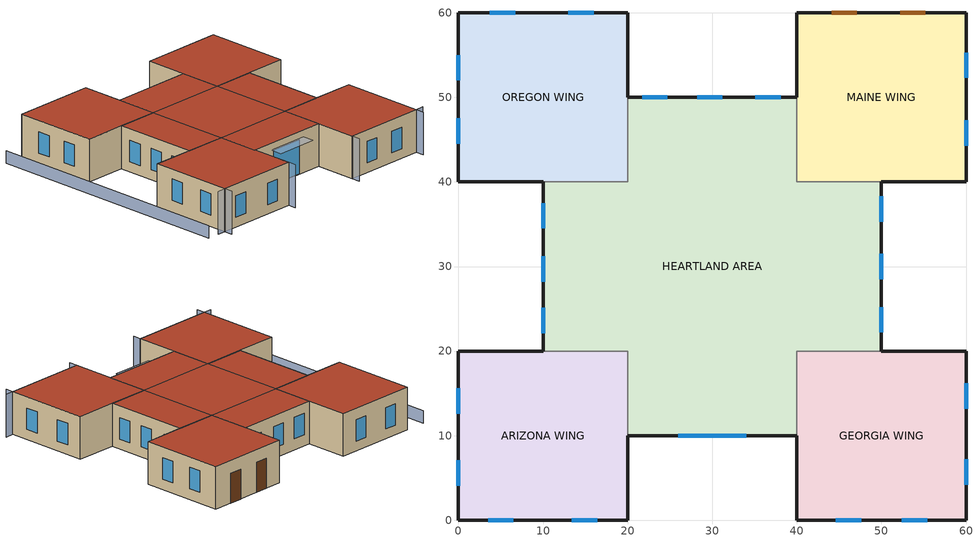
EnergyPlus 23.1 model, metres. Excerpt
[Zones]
HEARTLAND AREA
 floor ground (FLOOR32): 10,40 20,40 20,50 40,50 40,40 50,40 50,20 40,20 40,10 20,10 20,20 10,20 z0
 wall outside (EXTERIOR): 20,10 40,10 / 50,20 50,40 / 40,50 20,50 / 10,40 10,20 z0:10
 wall to ARIZONA WING (INTERIOR): 10,20 20,20 20,10 z0:10
 wall to GEORGIA WING (INTERIOR): 40,10 40,20 50,20 z0:10
 wall to MAINE WING (INTERIOR): 50,40 40,40 40,50 z0:10
 wall to OREGON WING (INTERIOR): 20,50 20,40 10,40 z0:10
 window (SINGLE PANE HW WINDOW): 26,10 34,10 z0.1:8.1; 50,22.2 50,25.2 / 50,28.5 50,31.5 / 50,35.3 50,38.3 / 10,37.5 10,34.5 / 10,31.2 10,28.2 z2.3:7.3; 38.1,50 35.1,50 / 10,25.1 10,22.1 z2.4:7.4; 31.2,50 28.2,50 z2.5:7.5; 24.7,50 21.7,50 z2.7:7.7
 roof outside (ROOF31): 20,40 20,20 40,20 40,40 z10; 20,20 20,10 40,10 40,20 z10; 40,40 40,20 50,20 50,40 z10; 20,50 20,40 40,40 40,50 z10; 10,40 10,20 20,20 20,40 z10
OREGON WING
 floor ground (SLAB FLOOR): 20,40 0,40 0,60 20,60 z0
 wall outside (EXTERIOR): 20,50 20,60 0,60 0,40 10,40 z0:10
 window (SINGLE PANE HW WINDOW): 16,60 13,60 / 6.7,60 3.7,60 / 0,55 0,52 / 0,47.5 0,44.5 z2.3:7.3
 roof outside (ROOF31): 0,60 0,40 20,40 20,60 z10
GEORGIA WING
 floor ground (SLAB FLOOR): 60,0 40,0 40,20 60,20 z0
 wall outside (EXTERIOR): 40,10 40,0 60,0 60,20 50,20 z0:10
 window (SINGLE PANE HW WINDOW): 44.6,0 47.6,0 / 52.4,0 55.4,0 / 60,13.2 60,16.2 z2.3:7.3; 60,4.2 60,7.2 z2.4:7.4
 roof outside (ROOF31): 40,20 40,0 60,0 60,20 z10
ARIZONA WING
 floor ground (SLAB FLOOR): 20,0 0,0 0,20 20,20 z0
 wall outside (EXTERIOR): 10,20 0,20 0,0 20,0 20,10 z0:10
 window (SINGLE PANE HW WINDOW): 3.5,0 6.5,0 z2.3:7.3; 13.4,0 16.4,0 z2.2:7.2; 0,15.6 0,12.6 z2.8:7.8; 0,7.1 0,4.1 z2.7:7.7
 roof outside (ROOF31): 0,20 0,0 20,0 20,20 z10
MAINE WING
 floor ground (SLAB FLOOR): 60,40 40,40 40,60 60,60 z0
 wall outside (EXTERIOR): 50,40 60,40 60,60 40,60 40,50 z0:10
 window (SINGLE PANE HW WINDOW): 60,44.3 60,47.3 z2.5:7.5; 60,52.3 60,55.3 z2.6:7.6
 door (ALUMINUM DOOR): 55.2,60 52.2,60 / 47.1,60 44.1,60 z0:7
 roof outside (ROOF31): 40,60 40,40 60,40 60,60 z10
shading: -5,0 -5,60 z0:3; 40,0 40,-2 / 60,-2 60,0 / 60,0 62,0 / 20,-2 20,0 / -2,0 0,0 / 0,0 0,-2 z0:10; 25,7 25,10 35,10 35,7 z8.5
[Building]
FICTITIOUS BUILDING: North Axis {deg}=0; Terrain=Suburbs; Loads Convergence Tolerance Value {W}=0.04; Temperature Convergence Tolerance Value {deltaC}=0.4; Solar Distribution=FullInteriorAndExterior; Maximum Number of Warmup Days=25; Minimum Number of Warmup Days=6
[Site:Location]
PHOENIX_AZ_USA_WMO_722780: Latitude {deg}=33.42; Longitude {deg}=-112.02; Time Zone {hr}=-7; Elevation {m}=339
[SizingPeriod:DesignDay] Day of Month=21; Humidity Condition Type=Wetbulb; Barometric Pressure {Pa}=97318; Rain Indicator=No; Snow Indicator=No; Daylight Saving Time Indicator=No; Solar Model Indicator=ASHRAEClearSky
Name | Month | Day Type | Maximum Dry-Bulb Temperature {C} | Daily Dry-Bulb Temperature Range {deltaC} | Wetbulb or DewPoint at Maximum Dry-Bulb {C} | Wind Speed {m/s} | Wind Direction {deg} | Sky Clearness
PHOENIX Ann Htg 99.6% Condns DB | 12 | WinterDesignDay | 2.9 | 0 | 2.9 | 2 | 120 | 0
PHOENIX Ann Clg .4% Condns DB=>MWB | 7 | SummerDesignDay | 43.4 | 12.3 | 21.1 | 4.1 | 270 | 1
[Site:GroundTemperature:BuildingSurface]
19.97, 19.99, 20.03, 20.03, 19.88, 19.7, 19.61, 20.05, 19.99, 19.98, 20.08, 20.05
[Material:AirGap]
B1 - AIRSPACE RESISTANCE: Thermal Resistance {m2-K/W}=0.160367
[Material] Thermal Absorptance=0.9
Name | Roughness | Thickness {m} | Conductivity {W/m-K} | Density {kg/m3} | Specific Heat {J/kg-K} | Solar Absorptance | Visible Absorptance
A2 - 4 IN DENSE FACE BRICK | Rough | 0.101498 | 1.245296 | 2082.4 | 920.48 | 0.93 | 0.93
B3 - 2 IN INSULATION | VeryRough | 0.0509016 | 0.0432394 | 32.03693 | 836.8 | 0.5 | 0.5
C2 - 4 IN LW CONCRETE BLOCK | MediumRough | 0.101498 | 0.380507 | 608.7016 | 836.8 | 0.65 | 0.65
E1 - 3 / 4 IN PLASTER OR GYP BOARD | Smooth | 0.01905 | 0.726422 | 1601.846 | 836.8 | 0.92 | 0.92
C7 - 8 IN LW CONCRETE BLOCK | Rough | 0.203302 | 0.570761 | 608.7016 | 836.8 | 0.65 | 0.65
PLASTER - GYPSUM LWA 5 / 8 IN | Smooth | 0.0158801 | 0.224845 | 720.8308 | 836.8 | 0.78 | 0.78
C5 - 4 IN HW CONCRETE | MediumRough | 0.101498 | 1.729577 | 2242.585 | 836.8 | 0.65 | 0.65
CONCRETE - SAND AND GRAVEL 4 IN | MediumRough | 0.101498 | 1.729577 | 2242.585 | 836.8 | 0.6 | 0.6
E2 - 1 / 2 IN SLAG OR STONE | Rough | 0.0127102 | 1.435549 | 881.0155 | 1673.6 | 0.55 | 0.55
E3 - 3 / 8 IN FELT AND MEMBRANE | Rough | 0.00954024 | 0.190253 | 1121.292 | 1673.6 | 0.75 | 0.75
B6 - 2 IN DENSE INSULATION | VeryRough | 0.0509016 | 0.0432394 | 91.30524 | 836.8 | 0.5 | 0.5
C12 - 2 IN HW CONCRETE | MediumRough | 0.0509016 | 1.729577 | 2242.585 | 836.8 | 0.65 | 0.65
A3 - STEEL SIDING | Smooth | 0.0015 | 44.96 | 7688.86 | 410 | 0.2 | 0.2
[WindowMaterial:Glazing]
GLASS - CLEAR PLATE 1 / 4 IN: Optical Data Type=SpectralAverage; Thickness {m}=0.006; Solar Transmittance at Normal Incidence=0.8; Front Side Solar Reflectance at Normal Incidence=.1; Back Side Solar Reflectance at Normal Incidence=.1; Visible Transmittance at Normal Incidence=0.8; Front Side Visible Reflectance at Normal Incidence=.1; Back Side Visible Reflectance at Normal Incidence=.1; Infrared Transmittance at Normal Incidence=0; Front Side Infrared Hemispherical Emissivity=0.84; Back Side Infrared Hemispherical Emissivity=0.84; Conductivity {W/m-K}=0.9
[Construction]
EXTERIOR: A2 - 4 IN DENSE FACE BRICK, B3 - 2 IN INSULATION, C2 - 4 IN LW CONCRETE BLOCK, E1 - 3 / 4 IN PLASTER OR GYP BOARD
SINGLE PANE HW WINDOW: GLASS - CLEAR PLATE 1 / 4 IN
INTERIOR: C7 - 8 IN LW CONCRETE BLOCK
CUSTPARTITION: PLASTER - GYPSUM LWA 5 / 8 IN, B3 - 2 IN INSULATION, PLASTER - GYPSUM LWA 5 / 8 IN
FLOOR32: C5 - 4 IN HW CONCRETE
SLAB FLOOR: CONCRETE - SAND AND GRAVEL 4 IN
ROOF31: E2 - 1 / 2 IN SLAG OR STONE, E3 - 3 / 8 IN FELT AND MEMBRANE, B6 - 2 IN DENSE INSULATION, C12 - 2 IN HW CONCRETE
ALUMINUM DOOR: A3 - STEEL SIDING, B1 - AIRSPACE RESISTANCE, A3 - STEEL SIDING
[Zone] Type=1; Multiplier=1; Ceiling Height {m}=autocalculate; Volume {m3}=autocalculate
HEARTLAND AREA; OREGON WING; GEORGIA WING; ARIZONA WING; MAINE WING
[People] Number of People Schedule=OFFICE OCCUPANCY; Number of People Calculation Method=people; Fraction Radiant=0.6; Activity Level Schedule=Activity Sch; Carbon Dioxide Generation Rate {m3/s-W}=3.82E-8; Mean Radiant Temperature Calculation Type=zoneaveraged; Work Efficiency Schedule=Work Eff Sch; Clothing Insulation Calculation Method=ClothingInsulationSchedule; Clothing Insulation Schedule=Clothing Sch; Air Velocity Schedule=Air Velo Sch; Thermal Comfort Model 1 Type=FANGER
Name | Zone or ZoneList or Space or SpaceList | Number of People
HEARTLAND AREA | HEARTLAND AREA | 48
OREGON WING | OREGON WING | 16
GEORGIA WING | GEORGIA WING | 16
ARIZONA WING | ARIZONA WING | 16
MAINE WING | MAINE WING | 16
[Lights] Schedule=OFFICE LIGHTING; Design Level Calculation Method=LightingLevel; Return Air Fraction=0; Fraction Radiant=0.4; Fraction Visible=0.2; Fraction Replaceable=0
Name | Zone or ZoneList or Space or SpaceList | Lighting Level {W}
HEARTLAND AREA Lights 1 | HEARTLAND AREA | 23190
OREGON WING Lights 1 | OREGON WING | 7750
GEORGIA WING Lights 1 | GEORGIA WING | 7750
ARIZONA WING Lights 1 | ARIZONA WING | 7750
MAINE WING Lights 1 | MAINE WING | 7750
[ElectricEquipment] Schedule=CONSTANT; Design Level Calculation Method=EquipmentLevel; Fraction Latent=0; Fraction Radiant=0.3; Fraction Lost=0
Name | Zone or ZoneList or Space or SpaceList | Design Level {W}
HEARTLAND AREA ElecEq 1 | HEARTLAND AREA | 11600
OREGON WING ElecEq 1 | OREGON WING | 3880
GEORGIA WING ElecEq 1 | GEORGIA WING | 3880
ARIZONA WING ElecEq 1 | ARIZONA WING | 3870
MAINE WING ElecEq 1 | MAINE WING | 3880
[InternalMass] Construction=CUSTPARTITION; Zone or ZoneList=HEARTLAND AREA
Name | Surface Area {m2}
Zn001:IntM001 | 130
Zn001:IntM002 | 920
Zn001:IntM003 | 2380
[SurfaceProperty:SurroundingSurfaces] Surrounding Surface 1=SurroundingSurface1
Name | Sky View Factor | Ground View Factor | Surrounding Surface 1 View Factor | Surrounding Surface 1 Temperature Schedule | Surrounding Surface 2 | Surrounding Surface 2 View Factor | Surrounding Surface 2 Temperature Schedule
SrdSurfs:Zn003:Roof001 | 0 | 0 | 1 | Surrounding Temp Sch 1
SrdSurfs:Zn005:Wall002 | 0.1 | 0 | 0.5 | Surrounding Temp Sch 2 | SurroundingSurface2 | 0.4 | Surrounding Temp Sch 2
SrdSurfs:Zn005:Wall002:Win001 | 0.5 | 0.3 | 0.2 | Surrounding Temp Sch 2
[SurfaceProperty:LocalEnvironment]
Name | Exterior Surface | Surrounding Surfaces Object
LocEnv:Zn005:Wall002 | Zn005:Wall002 | SrdSurfs:Zn005:Wall002
LocEnv:Zn005:Wall002:Win001 | Zn005:Wall002:Win001 | SrdSurfs:Zn005:Wall002:Win001
LocEnv:Zn003:Roof001 | Zn003:Roof001 | SrdSurfs:Zn003:Roof001
[Schedule:Compact]
Activity Sch: Through: 12/31, For: AllDays, Until: 24:00, 130
Work Eff Sch: Through: 12/31, For: AllDays, Until: 24:00, 0
Clothing Sch; CONSTANT: Through: 12/31, For: AllDays, Until: 24:00, 1
Air Velo Sch: Through: 12/31, For: AllDays, Until: 24:00, 0.137
OFFICE OCCUPANCY: Through: 12/31, For: WeekDays, Until: 6:00, 0, Until: 7:00, 0.1, Until: 8:00, 0.5, Until: 12:00, 1, Until: 13:00, 0.5, Until: 16:00, 1, Until: 17:00, 0.5, Until: 18:00, 0.1, Until: 24:00, 0, For: AllOtherDays, Until: 24:00, 0
OFFICE LIGHTING: Through: 12/31, For: WeekDays, Until: 6:00, 0.05, Until: 7:00, 0.2, Until: 17:00, 1, Until: 18:00, 0.5, Until: 24:00, 0.05, For: AllOtherDays, Until: 24:00, 0.05
Surrounding Temp Sch 2: Through: 06/30, For: AllDays, Until: 24:00, 10, Through: 12/31, For: AllDays, Until: 24:00, -10
[Schedule:File]
Surrounding Temp Sch 1: File=LocalEnvData.csv; Column Number=2; Rows to Skip at Top=1
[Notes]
SurfacePropTest_SurfLWR.idf
Basic file description:  2 story building divided into 9 zones, overhangs, reveal,
Highlights:              Test of the calculation of long wave radiation from surrounding surfaces for EnergyPlus.
Simulation Location/Run: PHOENIX_AZ_USA_WMO_722780, 2 design days, 1 run periods.
Run Control executes the run periods using the weather file
Location:                Phoenix, AZ (could be anywhere)
Design Days:             PHOENIX_AZ_USA Annual Heating 99.6%, MaxDB=2.9°C  (Winter design day has solar)
PHOENIX_AZ_USA Annual Cooling (DB=>MWB) .4%, MaxDB=43.4°C MWB=21.1°C
Run Period (Weather File): 1/1 through 12/31, PHOENIX_AZ_USA TMY2
Run Control:             No Zone and System sizing.  Runs design days and weather period.
Building: Fictional 5 zone building.  This building has detached shading, reveals,
self-shading, windows, and interzone surfaces.
Floor Area:        780.4 m2
Number of Stories: 2
Zone Description Details:
(=) overhang, (\) wing, (/) wing
Internal gains description:     Infiltration uses default coefficients.
Interzone Surfaces:             Yes
Internal Mass:                  Yes
People:                         112 (Office Occupancy Schedule)
Lights:                         .034 watts/m2
Windows:                        Single Pane Windows (1/4 inch glass)
Doors:                          2 doors (use other side coefficients)
Detached Shading:               Yes, two trees, east and west, non-seasonal transmittance.
Daylight:                       None
Natural Ventilation:            None
Compact Schedules:              Yes
Solar Distribution:             FullInteriorAndExterior
HVAC:                           Purchased Air
Zonal Equipment:                None
Central Air Handling Equipment: None
System Equipment Autosize:      None
Purchased Cooling:              None
Purchased Heating:              None
Coils:                          None
Pumps:                          None
Boilers:                        None
Chillers:                       None
Standard Reports:               None
Timestep or Hourly Variables:   Hourly and RunPeriod
Time bins Report:               None
HTML Report:                    None
Environmental Emissions:        None
Utility Tariffs:                None
WMO=722780 Time Zone=NAZ        (GMT-07:00) Arizona
Data Source=ASHRAE 2005 Annual Design Conditions
Using Design Conditions from "Climate Design Data 2005 ASHRAE Handbook"
PHOENIX_AZ_USA Extreme Annual Wind Speeds, 1%=8.3m/s, 2.5%=7.2m/s, 5%=5.9m/s
PHOENIX_AZ_USA Extreme Annual Temperatures, Max Drybulb=45.8°C Min Drybulb=0.4°C
PHOENIX_AZ_USA Annual Heating Design Conditions Wind Speed=2m/s Wind Dir=120
Coldest Month=December
PHOENIX_AZ_USA Annual Heating 99.6%, MaxDB=2.9°C
